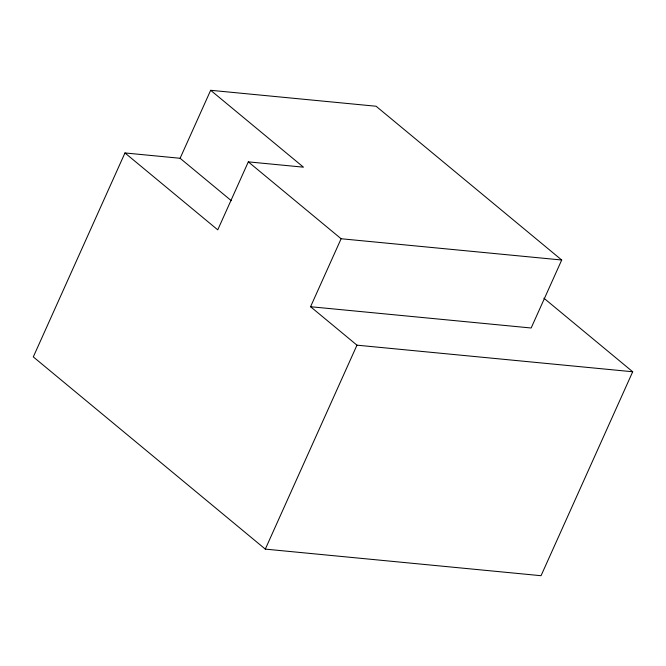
<?xml version="1.0" encoding="UTF-8"?>
<svg xmlns="http://www.w3.org/2000/svg" width="666" height="666" viewBox="0 0 666 666"><rect width="100%" height="100%" fill="white"/><g stroke="black" fill="none" stroke-linecap="round" stroke-linejoin="round"><path stroke-width="1" d="M231.31 200.691L180.103 158.275L124.958 152.955L33.3 356.901L265.309 549.117L541.042 575.707L632.7 371.761L543.897 298.185M180.103 158.275L210.656 90.293L376.099 106.244L561.704 260.015L531.152 327.997L310.564 306.726L341.117 238.744L561.704 260.015M210.656 90.293L303.463 167.174L248.31 161.863L217.757 229.845L124.958 152.955M265.309 549.117L356.968 345.171L632.7 371.761M248.31 161.863L341.117 238.744M310.564 306.726L356.968 345.171"/></g></svg>
